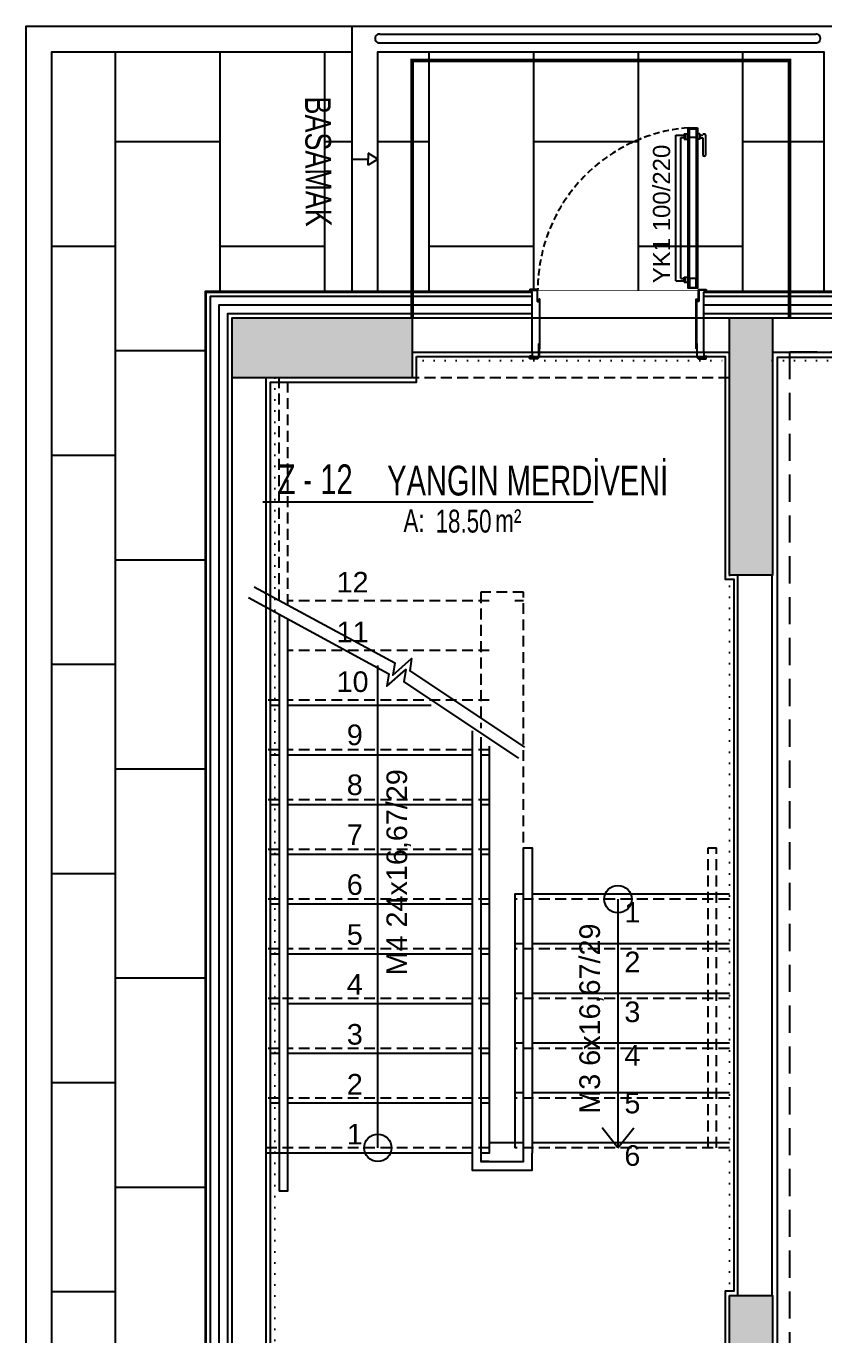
# Model space of a CAD drawing. Header units: inches. Extents: x 21 to 38546, y 13 to 15001.
# Drawn here: x 2922 to 3387, y 1989 to 2752 of the extents above; entities that cross this region are included whole.
import ezdxf
from ezdxf.enums import TextEntityAlignment as Align

# ---------------------------------------------------------------- set-up
doc = ezdxf.new("R2010")
doc.units = ezdxf.units.IN
doc.header["$MEASUREMENT"] = 0
doc.set_wipeout_variables(frame=1)
for name, pattern in [('( Hidden )', [0.375, 0.25, -0.125]), ('ACAD_ISO03W100', [30, 12, -18]), ('DOT', [6.35, 0, -6.35]), ('HIDDEN', [9.525, 6.35, -3.175]), ('IMPORT-HIDDEN2', [47.625, 31.75, -15.875])]:
    doc.linetypes.add(name, pattern=pattern)
for name, color, linetype, lineweight in [('Z_MİM_-KM-AREA-IDEN', 8, 'Continuous', 25), ('Z_MİM_-KM-BEAM-RAY', 8, 'DOT', 25), ('Z_MİM_-KM-CERAMIC-09', 8, 'Continuous', 25), ('Z_MİM_-KM-DOOR', 8, 'Continuous', 25), ('Z_MİM_-KM-DOOR-FRAM', 8, 'Continuous', 25), ('Z_MİM_-KM-DOOR-IDEN', 8, 'Continuous', 25), ('Z_MİM_-KM-FLOR-HRAL', 8, 'Continuous', 25), ('Z_MİM_-KM-FLOR-LEVL-1', 8, 'Continuous', 25), ('Z_MİM_-KM-IRON-05', 8, 'Continuous', 25), ('Z_MİM_-KM-IZO-THERMAL', 8, 'Continuous', 25), ('Z_MİM_-KM-IZO-THERMAL-ROCKWOOL', 8, 'BATTING', 25), ('Z_MİM_-KM-PAINT', 8, 'Continuous', 25), ('Z_MİM_-KM-PATTERN-00', 8, 'Continuous', 25), ('Z_MİM_-KM-PATTERN-STRC', 8, 'Continuous', 25), ('Z_MİM_-KM-PAVEMENT', 8, 'Continuous', 25), ('Z_MİM_-KM-RAY-1', 8, 'IMPORT-HIDDEN2', 25), ('Z_MİM_-KM-ROOF-RAY', 8, 'DOT', 25), ('Z_MİM_-KM-STRC-CONCRETE', 8, 'Continuous', 25), ('Z_MİM_-KM-STRS', 8, 'Continuous', 25), ('Z_MİM_-KM-STRS-ANNO', 8, 'Continuous', 25), ('Z_MİM_-KM-STRS-HID', 8, 'HIDDEN', 25), ('Z_MİM_-KM-STRS-IDEN', 8, 'Continuous', 25), ('Z_MİM_-KM-TEXT', 8, 'Continuous', 25), ('Z_MİM_-KM-TEXT-DETAIL', 8, 'Continuous', 25), ('Z_MİM_-KM-WALL', 8, 'Continuous', 25), ('Z_MİM_-KM-WALL-PL', 8, 'Continuous', 25), ('Z_MİM_-KM-WALL-PLASTER', 8, 'Continuous', 25), ('Z_MİM_00', 8, 'Continuous', 25)]:
    doc.layers.add(name, color=color, linetype=linetype, lineweight=lineweight)
doc.styles.add('-KM-OLCU', font='ARIALN.TTF')
doc.styles.add('Arial', font='arial.ttf', dxfattribs={"height": 100})
doc.styles.add('Arial_4', font='arial.ttf', dxfattribs={"height": 10})
doc.styles.add('MAH', font='arial.ttf', dxfattribs={"width": 0.8, "height": 17.5})
doc.styles.add('S1', font='arial.ttf', dxfattribs={"width": 0.75, "height": 11})
doc.styles.add('STYLE1', font='arial.ttf', dxfattribs={"height": 1})
doc.styles.add('TEXT 1 romans', font='romans.shx', dxfattribs={"width": 0.7})
doc.linetypes.add('BATTING', pattern='A,0.00254,-2.54,[134,ltypeshp.shx,S=2.54,R=0,X=-2.54,Y=0],-5.08,[134,ltypeshp.shx,S=2.54,R=180,X=2.54,Y=0],-2.54', length=10.16254)

# ---------------------------------------------------------------- blocks, each defined once
blk = doc.blocks.new('TRETUVAR')
at = {"layer": 'Z_MİM_-KM-PATTERN-00'}
h = blk.add_hatch(dxfattribs=at)
h.set_pattern_fill('AR-B816', color=256, scale=0.3, angle=90)
h.set_pattern_definition([(90, (21322.77, 490.03), (-60.96, 4e-15), []), (180, (21322.77, 490.03), (-60.96, -60.96), [60.96, -60.96])])
h.paths.add_polyline_path([(22632.77, 2700.03), (19252.77, 2700.03), (19252.77, 2750.03), (19097.77, 2750.03), (19097.77, 2610.03), (22542.77, 2610.03), (22542.77, 2080.13), (22697.77, 2080.13), (22697.77, 1460.13), (22542.77, 1460.13), (22542.77, 980.03), (21222.77, 980.03), (21222.77, 590.03), (20152.77, 590.03), (20152.77, 980.03), (19012.77, 980.03), (19012.77, 1635.03), (18722.77, 1635.03), (18722.77, 2610.03), (18807.77, 2610.03), (18807.77, 2750.03), (18632.77, 2750.03), (18632.77, 1545.03), (18922.77, 1545.03), (18922.77, 890.03), (19882.77, 890.03), (19882.77, 665.02), (20022.75, 665.03), (20022.77, 490.03), (21322.77, 490.03), (21322.77, 890.03), (22632.77, 890.03), (22632.77, 1220.13), (22797.77, 1220.13), (22797.77, 2180.13), (22632.77, 2180.13)])
h.paths.add_polyline_path([(19082.77, 2750.03), (18822.77, 2750.03), (18822.77, 2610.03), (19082.77, 2610.03)], flags=16)
at = {"layer": 'Z_MİM_-KM-PAVEMENT'}
for points in [[(19097.77, 2765.03), (19267.77, 2765.03), (19267.77, 2715.03), (22647.77, 2715.03), (22647.77, 2195.13), (22812.77, 2195.13), (22812.77, 1195.13), (22647.77, 1195.13), (22647.77, 875.03), (21337.77, 875.03), (21337.77, 475.03), (19867.77, 475.03), (19867.77, 875.03), (18907.77, 875.03), (18907.77, 1530.03), (18617.77, 1530.03), (18617.77, 2765.03), (18807.77, 2765.03)], [(18807.77, 2610.03), (18807.77, 2765.03), (19097.77, 2765.03), (19097.77, 2610.03)], [(19882.77, 490.03), (19882.77, 890.03), (18922.77, 890.03), (18922.77, 1545.03), (18632.77, 1545.03), (18632.77, 2750.03), (18807.77, 2750.03)], [(18822.77, 2610.03), (18822.77, 2750.03), (19082.77, 2750.03), (19082.77, 2610.03)]]:
    blk.add_lwpolyline(points, dxfattribs=at)
blk.add_lwpolyline([(22542.77, 1460.13), (22542.77, 980.03), (21222.77, 980.03), (21222.77, 590.03), (20152.77, 590.03), (20152.77, 980.03), (19012.77, 980.03), (19012.77, 1635.03), (18722.77, 1635.03), (18722.77, 2610.03), (22542.77, 2610.03), (22542.77, 2080.13), (22697.77, 2080.13), (22697.77, 1460.13)], close=True, dxfattribs=at)
at = {"layer": 'Z_MİM_-KM-TEXT'}
for p, q in [((18807.77, 2687.53), (18817.18, 2687.53)), ((18822.77, 2687.53), (18817.17, 2691.07, 0)), ((18817.17, 2691.07, 0), (18817.18, 2687.53)), ((18822.77, 2687.53), (18817.18, 2683.99, 0)), ((18817.18, 2683.99, 0), (18817.18, 2687.53))]:
    blk.add_line(p, q, dxfattribs=at)
at = {"layer": 'Z_MİM_-KM-TEXT', "color": 7, "insert": (18795.32, 2724.12, 0), "char_height": 15, "width": 273.1011, "attachment_point": 1, "rotation": 270.36737, "style": 'S1'}
blk.add_mtext('\\A1;BASAMAK', dxfattribs=at)
blk = doc.blocks.new('-KM_Kolon_ZK')
at = {"layer": 'Z_MİM_-KM-PATTERN-STRC'}
for points in [[(-290, 1600), (-185, 1600), (-185, 1565), (-290, 1565)], [(0, 1600), (25, 1600), (25, 1450), (0, 1450)], [(0, 1030), (25, 1030), (25, 880), (0, 880)]]:
    blk.add_hatch(color=256, dxfattribs=at).paths.add_polyline_path(points, flags=0)
at = {"layer": 'Z_MİM_-KM-STRC-CONCRETE'}
for points in [[(-290, 1600), (-185, 1600), (-185, 1565), (-290, 1565)], [(0, 1600), (25, 1600), (25, 1450), (0, 1450)], [(0, 1030), (25, 1030), (25, 880), (0, 880)]]:
    blk.add_lwpolyline(points, close=True, dxfattribs=at)
blk = doc.blocks.new('A$C15377AD2')
at = {"layer": 'Z_MİM_-KM-TEXT-DETAIL', "color": 7, "ltscale": 0.2, "insert": (-70.61, 12.62), "char_height": 8, "attachment_point": 1, "style": '-KM-OLCU'}
blk.add_mtext_dynamic_manual_height_columns('ÇELİK HASIRLI B.A.KİRİŞLİ KAİDE h:50cm \\P\\pxql;(KAİDE YERLERİ YERİNDE AYARLANACAKTIR.)', width=225.9807, gutter_width=12.5, heights=[0], dxfattribs=at)
blk = doc.blocks.new('KOT-P')
h = blk.add_hatch()
h.set_pattern_fill('ANSI31', color=256, scale=0.2, style=0)
h.set_pattern_definition([(45, (0, 0), (-0.449013, 0.449013), [])])
h.paths.add_polyline_path([(0, 0), (9.6, 0, 0.414214), (0, 9.6)])
h.paths.add_polyline_path([(-9.6, 0, 0.414214), (0, -9.6), (0, 0)])
for p, q in [((0, 14.4), (0, -14.4)), ((-14.4, 0), (50.4, 0))]:
    blk.add_line(p, q)
blk.add_circle((0, 0), 9.6)
at = {"color": 7, "style": 'TEXT 1 romans', "width": 0.7}
for tag, p in [('BKOT', (13.01, 1.49)), ('KKOT', (13.01, -13.67))]:
    blk.add_attdef(tag, p, '', height=12, dxfattribs=at)
blk = doc.blocks.new('A$C0b76e8d8')
at = {"layer": 'Z_MİM_-KM-PATTERN-00'}
for p, q in [((4.08, 103.92), (0, 108)), ((108, 108), (103.92, 103.92)), ((44.36, 69.64), (20.24, 92.03)), ((45.35, 70.71), (21.24, 93.1)), ((62.65, 70.71), (86.76, 93.1)), ((63.64, 69.64), (87.76, 92.03)), ((92.18, 89.3), (89.3, 92.18)), ((93.21, 90.33), (90.33, 93.21)), ((37.29, 62.65), (14.79, 86.87)), ((38.36, 63.64), (15.86, 87.87)), ((69.64, 63.64), (92.14, 87.87)), ((70.71, 62.65), (93.21, 86.87)), ((37.29, 45.35), (14.79, 21.13)), ((38.36, 44.36), (15.86, 20.13)), ((44.36, 38.36), (20.24, 15.97)), ((63.64, 38.36), (87.76, 15.97)), ((69.64, 44.36), (92.14, 20.13)), ((70.71, 45.35), (93.21, 21.13)), ((45.35, 37.29), (21.24, 14.9)), ((62.65, 37.29), (86.76, 14.9)), ((14.79, 17.67), (17.67, 14.79)), ((15.82, 18.7), (18.7, 15.82)), ((92.18, 18.7), (89.3, 15.82)), ((93.21, 17.67), (90.33, 14.79)), ((16.78, 9.78), (91.22, 9.78)), ((16.78, 8.15), (91.22, 8.15)), ((4.08, 4.08), (0, 0)), ((103.92, 4.08), (108, 0))]:
    blk.add_line(p, q, dxfattribs=at)
for points in [[(108, 0), (0, 0), (0, 108), (108, 108)], [(103.92, 4.08), (4.08, 4.08), (4.08, 103.92), (103.92, 103.92)]]:
    blk.add_lwpolyline(points, close=True, dxfattribs=at)
for points in [[(93.52, 98.25, 0.313877), (91.22, 99.85), (16.78, 99.85)], [(8.15, 16.78), (8.15, 91.22, -0.313877), (9.75, 93.52)], [(9.78, 16.78), (9.78, 91.22, -0.21709), (10.06, 91.84, -0.21709)], [(21.24, 93.1, 0.434278), (17.67, 93.21), (14.79, 90.33)], [(20.14, 92.14, 0.434836), (18.7, 92.18), (15.82, 89.3)], [(91.84, 97.94, 0.21709), (91.22, 98.22), (16.78, 98.22)], [(98.22, 16.78), (98.22, 91.22, 0.21709), (97.94, 91.84, 0.21709)], [(99.85, 16.78), (99.85, 91.22, 0.313877), (98.25, 93.52)]]:
    blk.add_lwpolyline(points, format="xyb", dxfattribs=at)
for centre, radius, start, end in [((16.78, 97.4), 2.45, 90, 159.70341), ((10.46, 97.54), 4.09, 260.02405, 9.97595), ((10.46, 97.54), 5.72, 266.03998, 3.96002), ((16.78, 97.4), 0.815, 90, 138.9932), ((88.6, 91.49), 2.44, 44.82589, 138.72296), ((88.6, 91.49), 0.983, 44.82589, 138.72296), ((97.54, 97.54), 5.72, 176.03998, 273.96002), ((97.54, 97.54), 4.09, 170.02405, 279.97595), ((16.51, 88.6), 2.45, 135, 225), ((16.51, 88.6), 0.985, 135, 225), ((91.49, 88.6), 0.985, 315, 45), ((91.49, 88.6), 2.45, 315, 45), ((54, 79.36), 13.69, 225, 315), ((54, 79.36), 12.23, 225, 315), ((28.64, 54), 12.23, 315, 45), ((28.64, 54), 13.69, 315, 45), ((77.02, 54), 12.16, 126.09383, 233.90617), ((77.02, 54), 10.7, 126.09383, 233.90617), ((54, 28.64), 13.69, 45, 135), ((54, 28.64), 12.23, 45, 135), ((10.6, 16.78), 2.45, 180, 249.70341), ((10.6, 16.78), 0.815, 180, 228.9932), ((10.46, 10.46), 5.72, 356.03998, 93.96002), ((16.51, 19.4), 2.45, 135, 225), ((16.51, 19.4), 0.985, 135, 225), ((19.4, 16.51), 0.983, 224.82589, 318.72296), ((88.6, 16.51), 0.983, 221.27704, 315.17411), ((97.54, 10.46), 5.72, 86.03998, 183.96002), ((91.49, 19.4), 0.985, 315, 45), ((91.49, 19.4), 2.45, 315, 45), ((97.4, 16.78), 0.815, 311.0068, 0), ((97.4, 16.78), 2.45, 290.29659, 0), ((10.46, 10.46), 4.09, 350.02405, 99.97595), ((16.78, 10.6), 2.45, 200.29659, 270), ((16.78, 10.6), 0.815, 221.0068, 270), ((19.4, 16.51), 2.44, 224.82589, 318.72296), ((88.6, 16.51), 2.44, 221.27704, 315.17411), ((91.22, 10.6), 0.815, 270, 318.9932), ((91.22, 10.6), 2.45, 270, 339.70341), ((97.54, 10.46), 4.09, 80.02405, 189.97595)]:
    blk.add_arc(centre, radius, start, end, dxfattribs=at)
blk = doc.blocks.new('A$Cce97a36c')
at = {"layer": 'Z_MİM_-KM-STRS', "const_width": 0.5}
for points in [[(54, 617.28), (504, 617.28), (504, 592.28), (54, 592.28)], [(54, 509.28), (504, 509.28), (504, 484.28), (54, 484.28)], [(54, 401.28), (504, 401.28), (504, 376.28), (54, 376.28)], [(54, 293.28), (504, 293.28), (504, 268.28), (54, 268.28)], [(54, 185.28), (504, 185.28), (504, 160.28), (54, 160.28)], [(54, 77.28), (504, 77.28), (504, 52.28), (54, 52.28)]]:
    blk.add_lwpolyline(points, close=True, dxfattribs=at)
for name, p in [('A$C15377AD2', (149.91, 603.21)), ('A$C0b76e8d8', (64, 496.78)), ('A$C0b76e8d8', (172, 496.78)), ('A$C0b76e8d8', (280, 496.78)), ('A$C0b76e8d8', (388, 496.78)), ('A$C15377AD2', (149.91, 495.21)), ('A$C0b76e8d8', (64, 388.78)), ('A$C0b76e8d8', (172, 388.78)), ('A$C0b76e8d8', (280, 388.78)), ('A$C0b76e8d8', (388, 388.78)), ('A$C15377AD2', (149.91, 387.21)), ('A$C0b76e8d8', (64, 280.78)), ('A$C0b76e8d8', (172, 280.78)), ('A$C0b76e8d8', (280, 280.78)), ('A$C0b76e8d8', (388, 280.78)), ('A$C15377AD2', (149.91, 279.21)), ('A$C0b76e8d8', (64, 172.78)), ('A$C0b76e8d8', (172, 172.78)), ('A$C0b76e8d8', (280, 172.78)), ('A$C0b76e8d8', (388, 172.78)), ('A$C15377AD2', (149.91, 171.21)), ('A$C0b76e8d8', (64, 64.78)), ('A$C0b76e8d8', (172, 64.78)), ('A$C0b76e8d8', (280, 64.78)), ('A$C0b76e8d8', (388, 64.78)), ('A$C15377AD2', (149.91, 63.21))]:
    blk.add_blockref(name, p)
at = {"layer": 'Z_MİM_-KM-FLOR-LEVL-1'}
ref = blk.add_blockref('KOT-P', (392.53, 603.61), dxfattribs=dict(at, xscale=-0.8, yscale=0.8, zscale=0.8, rotation=180))
ref.add_attrib('KKOT', '+1.70', (402.93, 589.93), dxfattribs={"color": 7, "height": 10.417, "style": 'TEXT 1 romans', "width": 0.7})
ref.add_attrib('BKOT', '+1.20', (402.93, 608.31), dxfattribs={"color": 7, "height": 10.417, "style": 'TEXT 1 romans', "width": 0.7})
ref = blk.add_blockref('KOT-P', (392.53, 495.61), dxfattribs=dict(at, xscale=-0.8, yscale=0.8, zscale=0.8, rotation=180))
ref.add_attrib('KKOT', '+1.70', (402.93, 481.93), dxfattribs={"color": 7, "height": 10.417, "style": 'TEXT 1 romans', "width": 0.7})
ref.add_attrib('BKOT', '+1.20', (402.93, 500.31), dxfattribs={"color": 7, "height": 10.417, "style": 'TEXT 1 romans', "width": 0.7})
ref = blk.add_blockref('KOT-P', (392.53, 387.61), dxfattribs=dict(at, xscale=-0.8, yscale=0.8, zscale=0.8, rotation=180))
ref.add_attrib('KKOT', '+1.70', (402.93, 373.93), dxfattribs={"color": 7, "height": 10.417, "style": 'TEXT 1 romans', "width": 0.7})
ref.add_attrib('BKOT', '+1.20', (402.93, 392.31), dxfattribs={"color": 7, "height": 10.417, "style": 'TEXT 1 romans', "width": 0.7})
ref = blk.add_blockref('KOT-P', (392.53, 279.61), dxfattribs=dict(at, xscale=-0.8, yscale=0.8, zscale=0.8, rotation=180))
ref.add_attrib('KKOT', '+1.70', (402.93, 265.93), dxfattribs={"color": 7, "height": 10.417, "style": 'TEXT 1 romans', "width": 0.7})
ref.add_attrib('BKOT', '+1.20', (402.93, 284.31), dxfattribs={"color": 7, "height": 10.417, "style": 'TEXT 1 romans', "width": 0.7})
ref = blk.add_blockref('KOT-P', (392.53, 171.61), dxfattribs=dict(at, xscale=-0.8, yscale=0.8, zscale=0.8, rotation=180))
ref.add_attrib('KKOT', '+1.70', (402.93, 157.93), dxfattribs={"color": 7, "height": 10.417, "style": 'TEXT 1 romans', "width": 0.7})
ref.add_attrib('BKOT', '+1.20', (402.93, 176.31), dxfattribs={"color": 7, "height": 10.417, "style": 'TEXT 1 romans', "width": 0.7})
ref = blk.add_blockref('KOT-P', (392.53, 63.61), dxfattribs=dict(at, xscale=-0.8, yscale=0.8, zscale=0.8, rotation=180))
ref.add_attrib('KKOT', '+1.70', (402.93, 49.93), dxfattribs={"color": 7, "height": 10.417, "style": 'TEXT 1 romans', "width": 0.7})
ref.add_attrib('BKOT', '+1.20', (402.93, 68.31), dxfattribs={"color": 7, "height": 10.417, "style": 'TEXT 1 romans', "width": 0.7})
blk = doc.blocks.new('XXX')
at = {"layer": 'Z_MİM_-KM-RAY-1', "ltscale": 0.5}
blk.add_lwpolyline([(18870.12, 4962.82), (18330.12, 4962.82), (18330.12, 4312.82), (18870.12, 4312.82)], close=True, dxfattribs=at)
blk.add_blockref('A$Cce97a36c', (18321.12, 4303.04))
blk = doc.blocks.new('-KM_Kiriş İzi_ZK')
at = {"layer": 'Z_MİM_-KM-BEAM-RAY'}
for p, q in [((-185, 1600), (0, 1600)), ((-185, 1600), (0, 1600)), ((25, 1600), (605, 1600)), ((-185, 1575), (0, 1575)), ((-185, 1575), (0, 1575)), ((25, 1575), (605, 1575)), ((-290, 1565), (-290, 980)), ((-265, 1565), (-265, 980)), ((0, 1450), (0, 1030)), ((25, 1450), (25, 1030))]:
    blk.add_line(p, q, dxfattribs=at)
blk = doc.blocks.new('*U121')
blk.add_line((0, 0), (192.45, 0))
at = {"color": 7, "style": 'MAH', "width": 0.6}
blk.add_text('-', height=17.07, dxfattribs=at).set_placement((25.99, 13.11), align=Align.MIDDLE_CENTER)
at = {"color": 7, "style": 'Arial_4', "width": 0.7}
for s, p in [('A:', (81.91, -17.69)), ('m² ', (135.42, -17.69))]:
    blk.add_text(s, height=13.333, dxfattribs=at).set_placement(p)
for tag, p in [('K', (8.57, 13.11)), ('00', (33.43, 13.11)), ('MAHALADI', (72.42, 12.35))]:
    blk.add_attdef(tag, text='', height=17.33, dxfattribs=at).set_placement(p, align=Align.MIDDLE_LEFT)
blk.add_attdef('27.00', text='', height=13.33, dxfattribs=at).set_placement((133.25, -11.29), align=Align.MIDDLE_RIGHT)
blk = doc.blocks.new('*U217')
at = {"layer": 'Z_MİM_-KM-IRON-05'}
for p, q in [((91.6, 30), (91.6, 115)), ((91.6, 115), (96.49, 115)), ((96.49, 115.74), (96.49, 112.72)), ((96.49, 115.74), (97.2, 115.74)), ((97.3, 115.74), (97.3, 112.72)), ((97.3, 115.74), (98.8, 115.74)), ((99, 118.8), (104.1, 118.8)), ((99.5, 118.8), (99.5, 31.44)), ((103.6, 118.8), (103.6, 31.44)), ((105.6, 115.74), (104.3, 115.74)), ((105.6, 115.74), (105.6, 112.72)), ((105.6, 114.93), (107.02, 114.93)), ((108.48, 115.67), (107.81, 115.67)), ((108.88, 115.27), (108.88, 103.19)), ((94.6, 31.4), (94.6, 113.6)), ((94.6, 113.6), (96.49, 113.6)), ((96.49, 112.72), (97.19, 112.72)), ((97.3, 112.72), (98.8, 112.72)), ((105.6, 112.72), (104.3, 112.72)), ((107.41, 113.16), (107.41, 103.16)), ((108.48, 102.79), (107.81, 102.79)), ((94.6, 31.4), (96.49, 31.4)), ((96.49, 29.26), (96.49, 32.28)), ((96.49, 32.28), (97.19, 32.28)), ((97.3, 29.26), (97.3, 32.28)), ((97.3, 32.28), (98.8, 32.28)), ((91.6, 30), (96.49, 30)), ((96.49, 29.26), (97.2, 29.26)), ((97.3, 29.26), (98.8, 29.26))]:
    blk.add_line(p, q, dxfattribs=at)
for points in [[(99.5, 113.56), (99.5, 118.8), (103.6, 118.8), (103.6, 113.56)], [(99.56, 113.62), (99.56, 118.74), (103.54, 118.74), (103.54, 113.62)]]:
    blk.add_lwpolyline(points, close=True, dxfattribs=at)
blk.add_lwpolyline([(105.6, 113.53), (107.02, 113.53, -0.392814), (107.41, 113.16)], format="xyb", dxfattribs=at)
for centre, start, end in [((107.02, 115.33), 270, 355.78231), ((107.81, 115.27), 90, 175.78231), ((108.48, 115.27), 0, 90), ((107.81, 103.19), 184.21769, 270), ((108.48, 103.19), 270, 0)]:
    blk.add_arc(centre, 0.4, start, end, dxfattribs=at)
at = {"layer": 'Z_MİM_-KM-DOOR-IDEN', "color": 7, "insert": (88.48, 28.66, 0), "char_height": 10, "width": 89.9901, "attachment_point": 7, "rotation": 90, "style": 'STYLE1'}
blk.add_mtext('YK1 100/220', dxfattribs=at)
blk.add_wipeout([(7.95, 24.1), (107.95, 24.1), (107.95, -14.5), (7.95, -14.5)])
at = {"layer": 'Z_MİM_-KM-DOOR'}
for points in [[(12.15, 19.1, -1.015743), (12.25, 19.1), (12.25, -9.2, -1.000002), (12.15, -9.2), (12.15, -8.15), (11.95, -8.15), (11.95, -9.25, 0.414214), (12.15, -9.45), (12.25, -9.45, 0.414214), (12.45, -9.25), (12.45, 19.15, 0.414214), (12.25, 19.35), (12.15, 19.35, 0.414214), (11.95, 19.15), (11.95, 18.35, -0.414214), (11.85, 18.25), (11.05, 18.25, -0.414214), (10.95, 18.35), (10.95, 24.75, 0.414214), (10.65, 25.05), (6.85, 25.05, 0.414214), (6.45, 24.65), (6.45, 23.55), (6.65, 23.55), (6.65, 24.65, -0.414214), (6.85, 24.85), (10.65, 24.85, -0.414214), (10.75, 24.75), (10.75, 18.35, 0.414214), (11.05, 18.05), (11.85, 18.05, 0.414214), (12.15, 18.35)], [(103.75, 19.1, 1.015743), (103.65, 19.1), (103.65, -9.2, 1.000002), (103.75, -9.2), (103.75, -8.15), (103.95, -8.15), (103.95, -9.25, -0.414214), (103.75, -9.45), (103.65, -9.45, -0.414214), (103.45, -9.25), (103.45, 19.15, -0.414214), (103.65, 19.35), (103.75, 19.35, -0.414214), (103.95, 19.15), (103.95, 18.35, 0.414214), (104.05, 18.25), (104.85, 18.25, 0.414214), (104.95, 18.35), (104.95, 24.75, -0.414214), (105.25, 25.05), (109.05, 25.05, -0.414214), (109.45, 24.65), (109.45, 23.55), (109.25, 23.55), (109.25, 24.65, 0.414214), (109.05, 24.85), (105.25, 24.85, 0.414214), (105.15, 24.75), (105.15, 18.35, -0.414214), (104.85, 18.05), (104.05, 18.05, -0.414214), (103.75, 18.35)]]:
    blk.add_lwpolyline(points, format="xyb", close=True, dxfattribs=at)
for points in [[(11.75, -6.45), (11.95, -6.45), (11.95, -14.45), (10.95, -15.45), (6.85, -15.45, -0.414214), (6.45, -15.05), (6.45, -13.95), (6.65, -13.95), (6.65, -15.05, 0.414214), (6.85, -15.25), (10.87, -15.25), (11.75, -14.37), (11.75, -6.45)], [(104.15, -6.45), (103.95, -6.45), (103.95, -14.45), (104.95, -15.45), (109.05, -15.45, 0.414214), (109.45, -15.05), (109.45, -13.95), (109.25, -13.95), (109.25, -15.05, -0.414214), (109.05, -15.25), (105.03, -15.25), (104.15, -14.37), (104.15, -6.45)]]:
    blk.add_lwpolyline(points, format="xyb", dxfattribs=at)
at = {"layer": 'Z_MİM_-KM-DOOR-FRAM', "linetype": '( Hidden )', "ltscale": 15}
blk.add_arc((106.37, 24.38), 95.22, 94.56126, 179.59578, dxfattribs=at)
at = {"layer": 'Z_MİM_-KM-IRON-05'}
blk.add_line((99, 26.2), (104.1, 26.2), dxfattribs=at)
for points in [[(104.3, 119.3), (104.3, 25.7), (98.8, 25.7), (98.8, 119.3)], [(99, 25.9), (99, 119.1), (104.1, 119.1), (104.1, 25.9)], [(99.5, 31.44), (99.5, 26.2), (103.6, 26.2), (103.6, 31.44)], [(99.56, 31.38), (99.56, 26.26), (103.54, 26.26), (103.54, 31.38)]]:
    blk.add_lwpolyline(points, close=True, dxfattribs=at)
at = {"layer": 'Z_MİM_-KM-WALL'}
for p, q in [((7.95, -11.45), (7.95, 21.05)), ((107.95, -11.45), (107.95, 21.05))]:
    blk.add_line(p, q, dxfattribs=at)
at = {"layer": 'Z_MİM_-KM-WALL-PLASTER'}
for points in [[(7.95, 21.05), (7.95, 23.55), (6.55, 23.55)], [(107.95, 21.05), (107.95, 23.55), (109.35, 23.55)], [(7.95, -11.45), (7.95, -13.95), (6.55, -13.95)], [(107.95, -11.45), (107.95, -13.95), (109.35, -13.95)]]:
    blk.add_lwpolyline(points, dxfattribs=at)

msp = doc.modelspace()

# ---------------------------------------------------------------- linework, layer by layer
at = {"layer": 'Z_MİM_-KM-CERAMIC-09'}
msp.add_lwpolyline([(4663.76, 2559.08), (4663.76, 2399.08), (4678.76, 2399.08), (4678.76, 2235.08), (3978.76, 2235.08), (3978.76, 1890.08), (3843.76, 1890.08), (3843.76, 1880.08), (3359.76, 1880.08), (3359.76, 2559.08), (3933.76, 2559.08), (3933.76, 2554.08), (4089.76, 2554.08), (4089.76, 2559.08)], close=True, dxfattribs=at)
at = {"layer": 'Z_MİM_-KM-FLOR-HRAL'}
for points in [[(3127.89, 2747.39), (3382.01, 2747.41)], [(3127.89, 2742.39), (3382.08, 2742.41)], [(3069.26, 2409.05), (3069.26, 2073.08), (3074.27, 2073.08), (3074.26, 2406.34)], [(3181.76, 2341.18), (3181.76, 2085.08), (3216.72, 2085.08), (3216.72, 2095.08)], [(3186.76, 2337.59), (3186.76, 2090.08), (3211.71, 2090.08), (3211.71, 2273.08), (3216.72, 2273.08), (3216.72, 2095.08)]]:
    msp.add_lwpolyline(points, dxfattribs=at)
for centre, start, end in [((3127.62, 2744.89), 83.95813, 276.04187), ((3382.28, 2744.91), 263.95813, 96.04187)]:
    msp.add_arc(centre, 2.51, start, end, dxfattribs=at)
at = {"layer": 'Z_MİM_-KM-IZO-THERMAL'}
msp.add_lwpolyline([(4654.26, 1293.06), (4654.26, 969.58), (3319.26, 969.58), (3319.26, 1624.58), (3029.26, 1624.58), (3029.26, 2594.58), (6844.26, 2594.58), (6844.26, 969.58), (5329.26, 969.58), (5329.26, 1293.06)], dxfattribs=at)
at = {"layer": 'Z_MİM_-KM-IZO-THERMAL-ROCKWOOL', "ltscale": 0.45}
msp.add_lwpolyline([(4649.26, 1293.06), (4649.26, 974.58), (3324.26, 974.58), (3324.26, 1629.58), (3034.26, 1629.58), (3034.26, 2589.58), (6839.26, 2589.58), (6839.26, 974.58), (5334.26, 974.58), (5334.26, 1293.06)], dxfattribs=at)
at = {"layer": 'Z_MİM_-KM-PAINT'}
msp.add_lwpolyline([(4657.26, 1293.06), (4657.26, 966.58), (3316.26, 966.58), (3316.26, 1621.58), (3026.26, 1621.58), (3026.26, 2597.58), (6847.26, 2597.58), (6847.26, 966.58), (5326.26, 966.58), (5326.26, 1293.06)], dxfattribs=at)
at = {"layer": 'Z_MİM_-KM-ROOF-RAY', "linetype": 'ACAD_ISO03W100', "const_width": 2}
msp.add_lwpolyline([(3146.76, 2582.08), (3146.76, 2732.08), (3366.76, 2732.08), (3366.76, 2582.08)], dxfattribs=at)
at = {"layer": 'Z_MİM_-KM-STRS'}
for points in [[(3051.29, 2418.89), (3133.14, 2374.52), (3132.06, 2367.29), (3143.01, 2376.98), (3141.93, 2369.75), (3208.74, 2325.39)], [(3054.73, 2425.27), (3136.58, 2380.9), (3135.5, 2373.67), (3146.44, 2383.36), (3145.37, 2376.13), (3212.18, 2331.77)], [(3069.26, 2356.08), (3064.26, 2356.08)], [(3157.93, 2356.08), (3074.27, 2356.08)], [(3191.76, 2332.32), (3191.76, 2095.08), (3186.76, 2095.08)], [(3069.26, 2327.08), (3064.26, 2327.08)], [(3181.76, 2327.08), (3074.27, 2327.08)], [(3191.76, 2327.08), (3186.76, 2327.08)], [(3069.26, 2298.08), (3064.26, 2298.08)], [(3181.76, 2298.08), (3074.27, 2298.08)], [(3191.76, 2298.08), (3186.76, 2298.08)], [(3069.26, 2269.08), (3064.26, 2269.08)], [(3181.76, 2269.08), (3074.27, 2269.08)], [(3191.76, 2269.08), (3186.76, 2269.08)], [(3211.71, 2246.08), (3206.72, 2246.08), (3206.71, 2098.08)], [(3331.76, 2246.08), (3216.72, 2246.08)], [(3069.26, 2240.08), (3064.26, 2240.08)], [(3181.76, 2240.08), (3074.27, 2240.08)], [(3191.76, 2240.08), (3186.76, 2240.08)], [(3211.71, 2217.08), (3206.71, 2217.08)], [(3331.76, 2217.08), (3216.72, 2217.08)], [(3069.26, 2211.08), (3064.26, 2211.08)], [(3181.76, 2211.08), (3074.27, 2211.08)], [(3191.76, 2211.08), (3186.76, 2211.08)], [(3211.71, 2188.08), (3206.71, 2188.08)], [(3331.76, 2188.08), (3216.72, 2188.08)], [(3069.26, 2182.08), (3064.26, 2182.08)], [(3181.76, 2182.08), (3074.27, 2182.08)], [(3191.76, 2182.08), (3186.76, 2182.08)], [(3069.26, 2153.08), (3064.26, 2153.08)], [(3181.76, 2153.08), (3074.27, 2153.08)], [(3191.76, 2153.08), (3186.76, 2153.08)], [(3211.71, 2159.08), (3206.71, 2159.08)], [(3331.76, 2159.08), (3216.72, 2159.08)], [(3211.71, 2130.08), (3206.71, 2130.08)], [(3331.76, 2130.08), (3216.72, 2130.08)], [(3069.26, 2124.08), (3064.26, 2124.08)], [(3181.76, 2124.08), (3074.27, 2124.08)], [(3191.76, 2124.08), (3186.76, 2124.08)], [(3211.71, 2101.08), (3191.76, 2101.08)], [(3331.76, 2101.08), (3216.72, 2101.08)], [(3181.76, 2095.08), (3061.76, 2095.08)]]:
    msp.add_lwpolyline(points, dxfattribs=at)
at = {"layer": 'Z_MİM_-KM-STRS-ANNO'}
for points in [[(3126.76, 2098.08), (3126.76, 2379.36)], [(3266.76, 2243.08), (3266.76, 2098.08)], [(3266.76, 2098.08), (3257.61, 2109.78)], [(3266.76, 2098.08), (3275.91, 2109.78)]]:
    msp.add_lwpolyline(points, dxfattribs=at)
for centre in [(3266.76, 2243.08), (3126.76, 2098.08)]:
    msp.add_circle(centre, 8, dxfattribs=at)
at = {"layer": 'Z_MİM_-KM-STRS-HID'}
for p, q in [((3069.26, 2417.29), (3069.26, 2547.08)), ((3074.26, 2414.58), (3074.26, 2547.08)), ((3191.76, 2417.08), (3074.27, 2417.08)), ((3191.76, 2388.08), (3074.27, 2388.08)), ((3069.26, 2359.08), (3061.76, 2359.08)), ((3191.76, 2359.08), (3074.27, 2359.08)), ((3191.76, 2359.08), (3186.76, 2359.08)), ((3069.26, 2330.08), (3061.76, 2330.08)), ((3191.76, 2330.08), (3074.27, 2330.08)), ((3069.26, 2301.08), (3061.76, 2301.08)), ((3191.76, 2301.08), (3074.27, 2301.08)), ((3069.26, 2272.08), (3061.76, 2272.08)), ((3191.76, 2272.08), (3074.27, 2272.08)), ((3319.26, 2098.08), (3319.26, 2273.09)), ((3319.26, 2273.09), (3324.27, 2273.09)), ((3324.27, 2098.08), (3324.27, 2273.09)), ((3069.26, 2243.08), (3061.76, 2243.08)), ((3191.76, 2243.08), (3074.27, 2243.08)), ((3069.26, 2214.08), (3061.76, 2214.08)), ((3191.76, 2214.08), (3074.27, 2214.08)), ((3069.26, 2185.08), (3061.76, 2185.08)), ((3191.76, 2185.08), (3066.71, 2185.08)), ((3069.26, 2156.08), (3061.76, 2156.08)), ((3191.76, 2156.08), (3074.27, 2156.08)), ((3069.26, 2127.08), (3061.76, 2127.08)), ((3191.76, 2127.08), (3074.27, 2127.08))]:
    msp.add_line(p, q, dxfattribs=at)
for points in [[(3331.76, 2547.08), (3069.26, 2547.08)], [(3211.71, 2095.08), (3211.72, 2422.08), (3186.76, 2422.08), (3186.76, 2342.85)], [(3211.72, 2417.08), (3206.72, 2417.08)], [(3211.72, 2417.08), (3206.72, 2417.08)], [(3331.76, 2243.08), (3206.72, 2243.08)], [(3331.76, 2214.08), (3206.72, 2214.08)], [(3331.76, 2185.08), (3206.72, 2185.08)], [(3331.76, 2156.08), (3206.72, 2156.08)], [(3331.76, 2127.08), (3206.72, 2127.08)], [(3191.76, 2098.08), (3061.76, 2098.08)], [(3331.76, 2098.08), (3206.71, 2098.08)], [(3191.76, 2090.08), (3186.76, 2090.08)]]:
    msp.add_lwpolyline(points, dxfattribs=at)
at = {"layer": 'Z_MİM_-KM-WALL'}
for points in [[(3336.71, 2012.08), (3336.71, 2432.08)], [(3356.71, 2012.08), (3356.71, 2432.08)]]:
    msp.add_lwpolyline(points, dxfattribs=at)
at = {"layer": 'Z_MİM_-KM-WALL-PL'}
for points in [[(3356.76, 2562.08), (3936.76, 2562.08)], [(3061.76, 1962.08), (3061.76, 2547.08)]]:
    msp.add_lwpolyline(points, dxfattribs=at)
at = {"layer": 'Z_MİM_-KM-WALL-PLASTER'}
for points in [[(4656.76, 1293.06), (4656.76, 967.08), (3316.76, 967.08), (3316.76, 1622.08), (3026.76, 1622.08), (3026.76, 2597.08), (6846.76, 2597.08), (6846.76, 967.08), (5326.76, 967.08), (5326.76, 1293.06)], [(4644.26, 1293.06), (4644.26, 979.58), (3329.26, 979.58), (3329.26, 1634.58), (3039.26, 1634.58), (3039.26, 2584.58), (6834.26, 2584.58), (6834.26, 979.58), (5339.26, 979.58), (5339.26, 1293.06)]]:
    msp.add_lwpolyline(points, dxfattribs=at)

# ---------------------------------------------------------------- block references
at = {"layer": 'Z_MİM_-KM-AREA-IDEN'}
msp.add_blockref('*U121', (3059.8, 2474.78), dxfattribs=at).add_auto_attribs({'27.00': '18.50', '00': '12', 'K': 'Z', 'MAHALADI': 'YANGIN MERDİVENİ'})
at = {"layer": 'Z_MİM_-KM-BEAM-RAY'}
msp.add_blockref('-KM_Kiriş İzi_ZK', (3331.71, 982.08), dxfattribs=at)
at = {"layer": 'Z_MİM_-KM-STRC-CONCRETE'}
msp.add_blockref('-KM_Kolon_ZK', (3331.76, 982.08), dxfattribs=at)
at = {"layer": 'Z_MİM_-KM-STRS'}
msp.add_blockref('TRETUVAR', (-15696.01, -12.95), dxfattribs=at)
at = {"layer": 'Z_MİM_00'}
msp.add_blockref('XXX', (-14963.37, -2400.74), dxfattribs=at)

# ---------------------------------------------------------------- texts
at = {"layer": 'Z_MİM_-KM-STRS-IDEN', "color": 7, "style": 'Arial'}
for s, p in [('12', (3102.73, 2421.89)), ('11', (3102.73, 2392.89)), ('10', (3102.73, 2363.89)), ('9', (3108.67, 2332.89)), ('8', (3108.67, 2303.79)), ('7', (3108.67, 2274.69)), ('6', (3108.67, 2245.59)), ('1', (3270.49, 2229.52)), ('5', (3108.67, 2216.49)), ('2', (3270.49, 2200.52)), ('4', (3108.67, 2187.39)), ('3', (3270.49, 2171.42)), ('3', (3108.67, 2158.29)), ('4', (3270.49, 2145.98)), ('2', (3108.67, 2129.19)), ('5', (3270.49, 2118.23)), ('1', (3108.67, 2100.09)), ('6', (3270.49, 2087.62))]:
    msp.add_text(s, height=12, dxfattribs=at).set_placement(p)
for s, p in [('M4 24x16,67/29', (3137.79, 2258.74)), ('M3 6x16,67/29', (3250.25, 2173.43))]:
    msp.add_text(s, height=12, rotation=90, dxfattribs=at).set_placement(p, align=Align.MIDDLE_CENTER)

# ---------------------------------------------------------------- next in the draw order: block references
at = {"layer": 'Z_MİM_-KM-DOOR'}
msp.add_blockref('*U217', (3208.81, 2573.54), dxfattribs=at)

# ---------------------------------------------------------------- next in the draw order: linework, layer by layer
at = {"layer": 'Z_MİM_-KM-WALL-PL'}
for points in [[(4641.76, 982.08), (3331.76, 982.08), (3331.76, 1637.08), (3041.76, 1637.08), (3041.76, 2582.08), (6831.76, 2582.08), (6831.76, 982.08), (5341.76, 982.08)], [(3146.76, 2562.08), (3331.76, 2562.08)]]:
    msp.add_lwpolyline(points, dxfattribs=at)
at = {"layer": 'Z_MİM_-KM-WALL-PLASTER'}
msp.add_lwpolyline([(3149.26, 2559.58), (3329.26, 2559.58), (3329.26, 2429.58), (3334.21, 2429.58), (3334.21, 2014.58), (3329.26, 2014.58), (3329.26, 1879.58), (3074.26, 1879.58), (3074.26, 1964.58), (3064.26, 1964.58), (3064.26, 2544.58), (3149.26, 2544.58)], close=True, dxfattribs=at)

doc.saveas('drawing.dxf')
